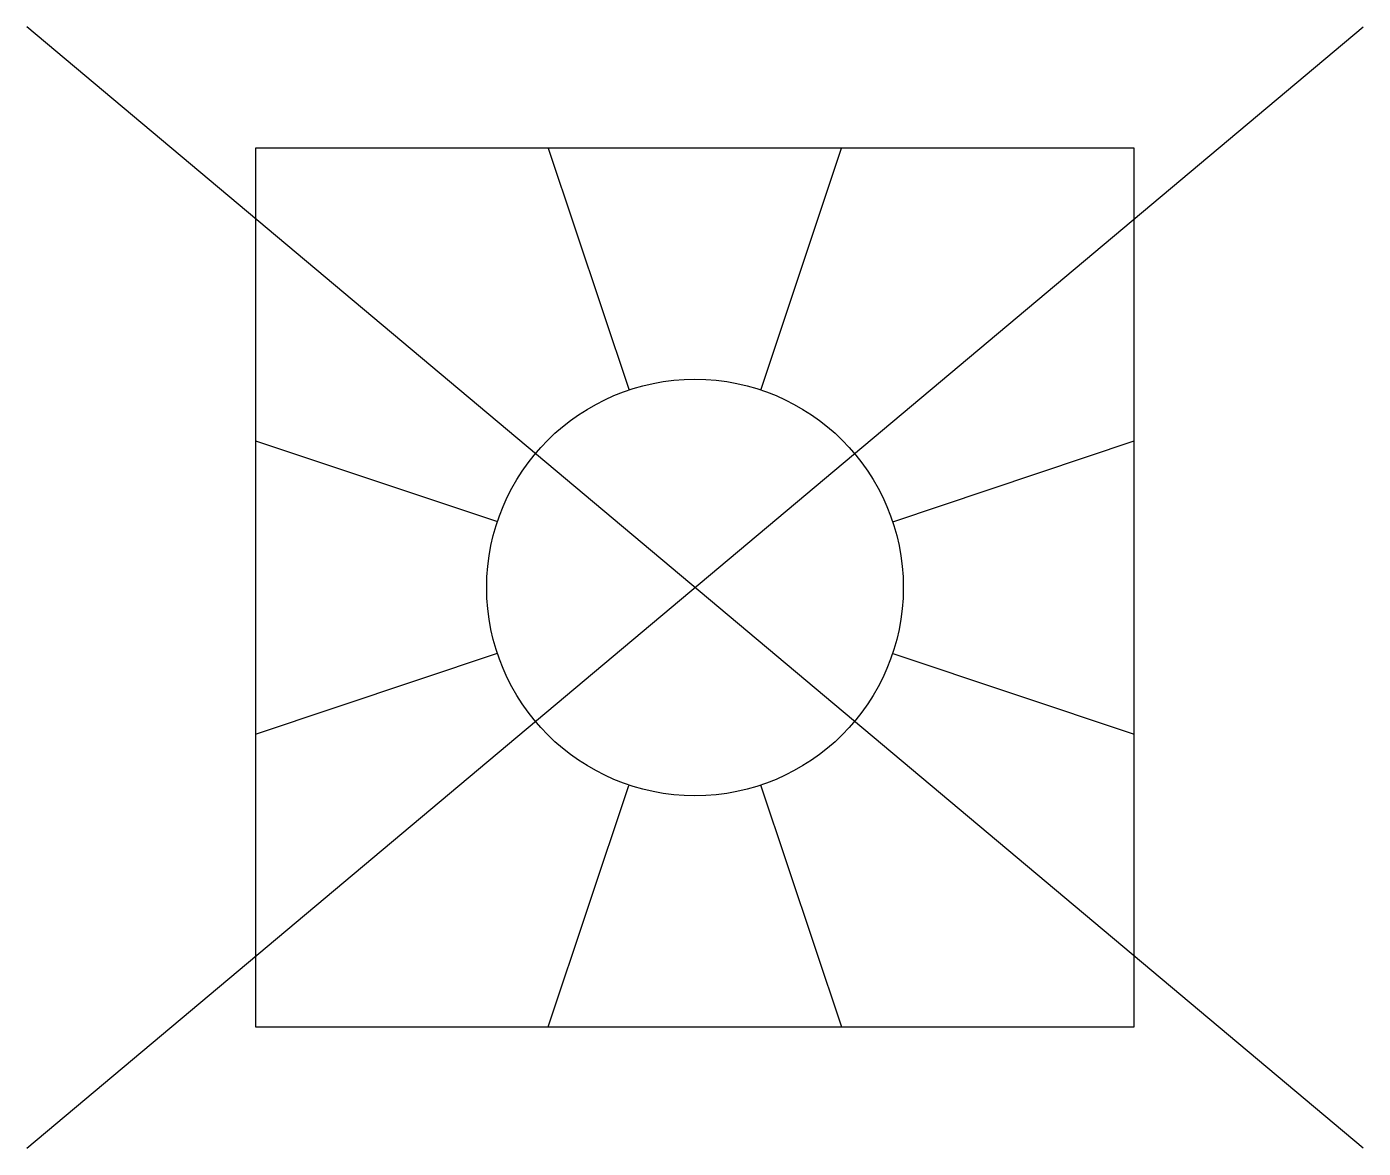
# Model space of a CAD drawing. Header units: metres. Extents: x -1.45 to 1.45, y -1.21 to 1.21.
import ezdxf

# ---------------------------------------------------------------- set-up
doc = ezdxf.new("R2010")
doc.units = ezdxf.units.M
doc.header["$LTSCALE"] = 0.2

msp = doc.modelspace()

# ---------------------------------------------------------------- linework, layer by layer
at = {"color": 0}
for p, q in [((-1.4451, -1.2126), (1.4451, 1.2126)), ((1.4451, -1.2126), (-1.4451, 1.2126))]:
    msp.add_line(p, q, dxfattribs=at)
for p, q in [((-0.3173, 0.95), (-0.1423, 0.427)), ((0.1427, 0.427), (0.3167, 0.95)), ((-0.9503, 0.317), (-0.4273, 0.143)), ((0.4277, 0.142), (0.9497, 0.317)), ((-0.9503, -0.317), (-0.4273, -0.142)), ((0.4277, -0.143), (0.9497, -0.317)), ((-0.3173, -0.95), (-0.1433, -0.428)), ((0.1417, -0.427), (0.3167, -0.95))]:
    msp.add_line(p, q)
at = {"flags": 128}
msp.add_lwpolyline([(-0.9503, -0.95), (0.9497, -0.95), (0.9497, 0.95), (-0.9503, 0.95)], close=True, dxfattribs=at)
msp.add_circle((0, 0), 0.4504)

doc.saveas('drawing.dxf')
